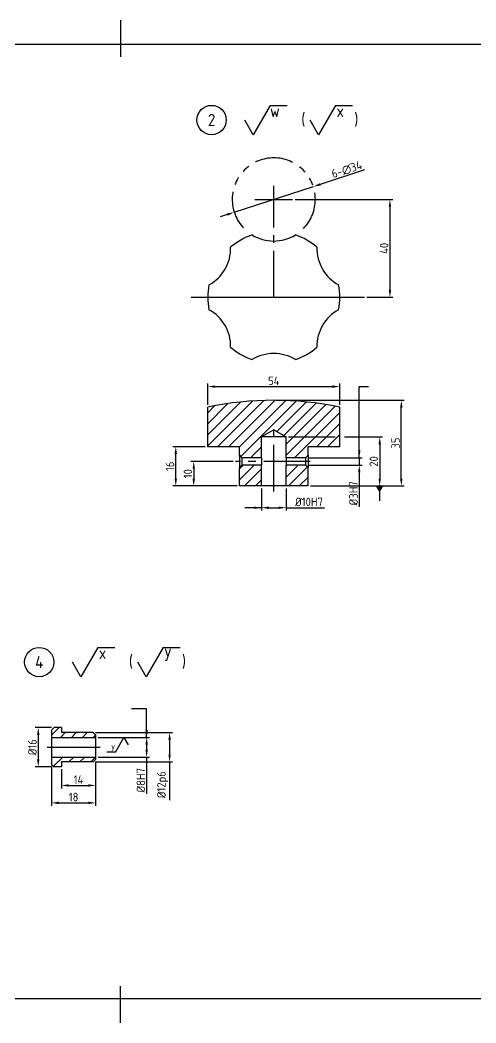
# Model space of a CAD drawing. Header units: millimetres. Extents: x -5 to 1921, y -15 to 440.
# Drawn here: x 250.5 to 436.9, y -2 to 408 of the extents above; entities that cross this region are included whole.
import ezdxf

# ---------------------------------------------------------------- set-up
doc = ezdxf.new("R2010")
doc.units = ezdxf.units.MM
doc.linetypes.add('CENTER2', pattern=[28.575, 19.05, -3.175, 3.175, -3.175])
doc.linetypes.add('PHANTOM2', pattern=[31.75, 15.875, -3.175, 3.175, -3.175, 3.175, -3.175])
for name, color, linetype in [('가는실선', 7, 'Continuous'), ('가상선', 6, 'PHANTOM2'), ('문자', 2, 'Continuous'), ('외형선', 3, 'Continuous'), ('윤곽선', 4, 'Continuous'), ('중심선', 7, 'CENTER2')]:
    doc.layers.add(name, color=color, linetype=linetype)
doc.styles.get("Standard").update_dxf_attribs({"font": 'isocp.shx', "bigfont": 'whgtxt.shx'})
doc.dimstyles.new('ISO-25', dxfattribs={"dimtxt": 3.5, "dimasz": 3, "dimexe": 1.2, "dimexo": 1, "dimtad": 1, "dimdsep": 46, "dimtxsty": 'Standard', "dimcen": 0, "dimclrt": 2, "dimazin": 2, "dimtfac": 1, "dimtmove": 0, "dimatfit": 3, "dimfxl": 1, "dimarcsym": 0})

# ---------------------------------------------------------------- blocks, each defined once
blk = doc.blocks.new('*D254')
at = {"color": 0, "lineweight": -2, "transparency": 16777216}
for p, q in [((263.41, 118.71), (256.75, 118.71)), ((257.95, 115.71), (257.95, 105.71)), ((263.41, 102.71), (256.75, 102.71))]:
    blk.add_line(p, q, dxfattribs=at)
at = {"color": 0, "transparency": 16777216}
for points in [[(257.45, 115.71), (258.45, 115.71), (257.95, 118.71)], [(257.45, 105.71), (258.45, 105.71), (257.95, 102.71)]]:
    blk.add_solid(points, dxfattribs=at)
at = {"layer": 'Defpoints', "color": 0, "transparency": 16777216}
for p in [(264.41, 118.71), (257.95, 102.71), (264.41, 102.71)]:
    blk.add_point(p, dxfattribs=at)
at = {"color": 2, "transparency": 16777216, "insert": (255.57, 110.71), "char_height": 3.5, "attachment_point": 5, "rotation": 90}
blk.add_mtext('%%C16', dxfattribs=at)
blk = doc.blocks.new('*D255')
at = {"color": 0, "lineweight": -2, "transparency": 16777216}
for p, q in [((281.41, 116.71), (312.86, 116.71)), ((311.66, 113.71), (311.66, 107.71)), ((281.41, 104.71), (312.86, 104.71)), ((311.66, 104.71), (311.66, 89.09))]:
    blk.add_line(p, q, dxfattribs=at)
at = {"color": 0, "transparency": 16777216}
for points in [[(311.16, 113.71), (312.16, 113.71), (311.66, 116.71)], [(311.16, 107.71), (312.16, 107.71), (311.66, 104.71)]]:
    blk.add_solid(points, dxfattribs=at)
at = {"layer": 'Defpoints', "color": 0, "transparency": 16777216}
for p in [(280.41, 116.71), (280.41, 104.71), (311.66, 104.71)]:
    blk.add_point(p, dxfattribs=at)
at = {"color": 2, "transparency": 16777216, "insert": (308.84, 95.4), "char_height": 3.5, "attachment_point": 5, "rotation": 90}
blk.add_mtext('%%C12p6', dxfattribs=at)
blk = doc.blocks.new('*D256')
at = {"color": 0, "lineweight": -2, "transparency": 16777216}
for p, q in [((282.41, 114.71), (303.48, 114.71)), ((302.28, 111.71), (302.28, 109.71)), ((282.41, 106.71), (303.48, 106.71)), ((302.28, 106.71), (302.28, 91.68))]:
    blk.add_line(p, q, dxfattribs=at)
at = {"color": 0, "transparency": 16777216}
for points in [[(301.78, 111.71), (302.78, 111.71), (302.28, 114.71)], [(301.78, 109.71), (302.78, 109.71), (302.28, 106.71)]]:
    blk.add_solid(points, dxfattribs=at)
at = {"layer": 'Defpoints', "color": 0, "transparency": 16777216}
for p in [(281.41, 114.71), (281.41, 106.71), (302.28, 106.71)]:
    blk.add_point(p, dxfattribs=at)
at = {"color": 2, "transparency": 16777216, "insert": (299.91, 97.21), "char_height": 3.5, "attachment_point": 5, "rotation": 90}
blk.add_mtext('%%C8H7', dxfattribs=at)
blk = doc.blocks.new('*D252')
at = {"color": 0, "lineweight": -2, "transparency": 16777216}
for p, q in [((263.41, 102.71), (263.41, 86.76)), ((281.41, 104.71), (281.41, 86.76)), ((266.41, 87.96), (278.41, 87.96))]:
    blk.add_line(p, q, dxfattribs=at)
at = {"color": 0, "transparency": 16777216}
for points in [[(266.41, 88.46), (266.41, 87.46), (263.41, 87.96)], [(278.41, 88.46), (278.41, 87.46), (281.41, 87.96)]]:
    blk.add_solid(points, dxfattribs=at)
at = {"layer": 'Defpoints', "color": 0, "transparency": 16777216}
for p in [(263.41, 103.71), (281.41, 105.71), (281.41, 87.96)]:
    blk.add_point(p, dxfattribs=at)
at = {"color": 2, "transparency": 16777216, "insert": (272.41, 90.33), "char_height": 3.5, "attachment_point": 5}
blk.add_mtext('18', dxfattribs=at)
blk = doc.blocks.new('*D253')
at = {"color": 0, "lineweight": -2, "transparency": 16777216}
for p, q in [((281.41, 104.71), (281.41, 93.88)), ((267.41, 101.71), (267.41, 93.88)), ((270.41, 95.08), (278.41, 95.08))]:
    blk.add_line(p, q, dxfattribs=at)
at = {"color": 0, "transparency": 16777216}
for points in [[(270.41, 95.58), (270.41, 94.58), (267.41, 95.08)], [(278.41, 95.58), (278.41, 94.58), (281.41, 95.08)]]:
    blk.add_solid(points, dxfattribs=at)
at = {"layer": 'Defpoints', "color": 0, "transparency": 16777216}
for p in [(267.41, 102.71), (281.41, 105.71), (281.41, 95.08)]:
    blk.add_point(p, dxfattribs=at)
at = {"color": 2, "transparency": 16777216, "insert": (274.41, 97.46), "char_height": 3.5, "attachment_point": 5}
blk.add_mtext('14', dxfattribs=at)
blk = doc.blocks.new('*D296')
at = {"color": 0, "lineweight": -2, "transparency": 16777216}
for p, q in [((391.37, 346.7), (373.29, 340.83)), ((338.1, 329.4), (370.44, 339.9)), ((335.25, 328.48), (332.39, 327.55))]:
    blk.add_line(p, q, dxfattribs=at)
at = {"color": 0, "transparency": 16777216}
for points in [[(373.14, 341.31), (373.44, 340.36), (370.44, 339.9)], [(335.09, 328.95), (335.4, 328), (338.1, 329.4)]]:
    blk.add_solid(points, dxfattribs=at)
at = {"layer": 'Defpoints', "color": 0, "transparency": 16777216}
for p in [(370.44, 339.9), (338.1, 329.4)]:
    blk.add_point(p, dxfattribs=at)
at = {"color": 2, "transparency": 16777216, "insert": (384.12, 346.85), "char_height": 3.5, "attachment_point": 5, "rotation": 17.9907}
blk.add_mtext('6-∅34', dxfattribs=at)
blk = doc.blocks.new('*D297')
at = {"color": 0, "lineweight": -2, "transparency": 16777216}
for p, q in [((327.27, 250.71), (327.27, 259.34)), ((381.27, 250.71), (381.27, 259.34)), ((330.27, 258.14), (378.27, 258.14))]:
    blk.add_line(p, q, dxfattribs=at)
at = {"color": 0, "transparency": 16777216}
for points in [[(330.27, 258.64), (330.27, 257.64), (327.27, 258.14)], [(378.27, 258.64), (378.27, 257.64), (381.27, 258.14)]]:
    blk.add_solid(points, dxfattribs=at)
at = {"layer": 'Defpoints', "color": 0, "transparency": 16777216}
for p in [(381.27, 258.14), (327.27, 249.71), (381.27, 249.71)]:
    blk.add_point(p, dxfattribs=at)
at = {"color": 2, "transparency": 16777216, "insert": (354.27, 260.51), "char_height": 3.5, "attachment_point": 5}
blk.add_mtext('54', dxfattribs=at)
blk = doc.blocks.new('*D298')
at = {"color": 0, "lineweight": -2, "transparency": 16777216}
for p, q in [((349.27, 216.54), (349.27, 207.42)), ((359.27, 216.54), (359.27, 207.42)), ((352.27, 208.62), (356.27, 208.62)), ((359.27, 208.62), (375.07, 208.62))]:
    blk.add_line(p, q, dxfattribs=at)
at = {"color": 0, "transparency": 16777216}
for points in [[(352.27, 209.12), (352.27, 208.12), (349.27, 208.62)], [(356.27, 209.12), (356.27, 208.12), (359.27, 208.62)]]:
    blk.add_solid(points, dxfattribs=at)
at = {"layer": 'Defpoints', "color": 0, "transparency": 16777216}
for p in [(349.27, 217.54), (359.27, 217.54), (359.27, 208.62)]:
    blk.add_point(p, dxfattribs=at)
at = {"color": 2, "transparency": 16777216, "insert": (368.67, 210.99), "char_height": 3.5, "attachment_point": 5}
blk.add_mtext('%%C10H7', dxfattribs=at)
blk = doc.blocks.new('*D299')
at = {"color": 0, "lineweight": -2, "transparency": 16777216}
for p, q in [((355.27, 252.54), (407.62, 252.54)), ((406.42, 220.54), (406.42, 249.54)), ((398.58, 217.54), (407.62, 217.54))]:
    blk.add_line(p, q, dxfattribs=at)
at = {"color": 0, "transparency": 16777216}
for points in [[(405.92, 249.54), (406.92, 249.54), (406.42, 252.54)], [(405.92, 220.54), (406.92, 220.54), (406.42, 217.54)]]:
    blk.add_solid(points, dxfattribs=at)
at = {"layer": 'Defpoints', "color": 0, "transparency": 16777216}
for p in [(354.27, 252.54), (406.42, 252.54), (397.58, 217.54)]:
    blk.add_point(p, dxfattribs=at)
at = {"color": 2, "transparency": 16777216, "insert": (404.05, 235.04), "char_height": 3.5, "attachment_point": 5, "rotation": 90}
blk.add_mtext('35', dxfattribs=at)
blk = doc.blocks.new('*D300')
at = {"color": 0, "lineweight": -2, "transparency": 16777216}
for p, q in [((360.27, 237.54), (379.39, 237.54)), ((383.14, 237.54), (398.78, 237.54)), ((397.58, 234.54), (397.58, 220.54)), ((369.27, 217.54), (398.78, 217.54))]:
    blk.add_line(p, q, dxfattribs=at)
at = {"color": 0, "transparency": 16777216}
for points in [[(397.08, 234.54), (398.08, 234.54), (397.58, 237.54)], [(397.08, 220.54), (398.08, 220.54), (397.58, 217.54)]]:
    blk.add_solid(points, dxfattribs=at)
at = {"layer": 'Defpoints', "color": 0, "transparency": 16777216}
for p in [(359.27, 237.54), (368.27, 217.54), (397.58, 217.54)]:
    blk.add_point(p, dxfattribs=at)
at = {"color": 2, "transparency": 16777216, "insert": (395.2, 227.54), "char_height": 3.5, "attachment_point": 5, "rotation": 90}
blk.add_mtext('20', dxfattribs=at)
blk = doc.blocks.new('*D301')
at = {"color": 0, "lineweight": -2, "transparency": 16777216}
for p, q in [((337.64, 227.54), (320.33, 227.54)), ((321.53, 224.54), (321.53, 220.54)), ((339.27, 217.54), (320.33, 217.54))]:
    blk.add_line(p, q, dxfattribs=at)
at = {"color": 0, "transparency": 16777216}
for points in [[(321.03, 224.54), (322.03, 224.54), (321.53, 227.54)], [(321.03, 220.54), (322.03, 220.54), (321.53, 217.54)]]:
    blk.add_solid(points, dxfattribs=at)
at = {"layer": 'Defpoints', "color": 0, "transparency": 16777216}
for p in [(338.64, 227.54), (321.53, 217.54), (340.27, 217.54)]:
    blk.add_point(p, dxfattribs=at)
at = {"color": 2, "transparency": 16777216, "insert": (319.16, 222.54), "char_height": 3.5, "attachment_point": 5, "rotation": 90}
blk.add_mtext('10', dxfattribs=at)
blk = doc.blocks.new('*D302')
at = {"color": 0, "lineweight": -2, "transparency": 16777216}
for p, q in [((326.27, 233.54), (312.99, 233.54)), ((314.19, 220.54), (314.19, 230.54)), ((320.53, 217.54), (312.99, 217.54))]:
    blk.add_line(p, q, dxfattribs=at)
at = {"color": 0, "transparency": 16777216}
for points in [[(313.69, 230.54), (314.69, 230.54), (314.19, 233.54)], [(313.69, 220.54), (314.69, 220.54), (314.19, 217.54)]]:
    blk.add_solid(points, dxfattribs=at)
at = {"layer": 'Defpoints', "color": 0, "transparency": 16777216}
for p in [(314.19, 233.54), (327.27, 233.54), (321.53, 217.54)]:
    blk.add_point(p, dxfattribs=at)
at = {"color": 2, "transparency": 16777216, "insert": (311.82, 225.54), "char_height": 3.5, "attachment_point": 5, "rotation": 90}
blk.add_mtext('16', dxfattribs=at)
blk = doc.blocks.new('*D303')
at = {"color": 0, "lineweight": -2, "transparency": 16777216}
for p, q in [((362.98, 334.65), (402.96, 334.65)), ((401.76, 331.65), (401.76, 297.65)), ((392.36, 294.65), (402.96, 294.65))]:
    blk.add_line(p, q, dxfattribs=at)
at = {"color": 0, "transparency": 16777216}
for points in [[(401.26, 331.65), (402.26, 331.65), (401.76, 334.65)], [(401.26, 297.65), (402.26, 297.65), (401.76, 294.65)]]:
    blk.add_solid(points, dxfattribs=at)
at = {"layer": 'Defpoints', "color": 0, "transparency": 16777216}
for p in [(361.98, 334.65), (391.36, 294.65), (401.76, 294.65)]:
    blk.add_point(p, dxfattribs=at)
at = {"color": 2, "transparency": 16777216, "insert": (399.39, 314.65), "char_height": 3.5, "attachment_point": 5, "rotation": 90}
blk.add_mtext('40', dxfattribs=at)

msp = doc.modelspace()

# ---------------------------------------------------------------- hatches: boundary and pattern name
at = {"layer": '가는실선'}
h = msp.add_hatch(dxfattribs=at)
h.set_pattern_fill('ANSI31', color=256)
h.set_pattern_definition([(45, (-749.5635, -88.5044), (-2.245064, 2.245064), [])])
h.paths.add_polyline_path([(327.268, 249.708), (327.268, 233.543), (340.268, 233.543), (340.268, 230.043), (341.268, 229.043), (349.268, 229.043), (349.268, 237.543), (354.268, 240.43), (359.268, 237.543), (359.268, 229.043), (367.268, 229.043), (368.268, 230.043), (368.268, 233.543), (381.268, 233.543), (381.268, 249.708, 0.1049909)])
h.paths.add_polyline_path([(341.268, 226.043), (340.268, 225.043), (340.268, 217.543), (349.268, 217.543), (349.268, 226.043)])
h.paths.add_polyline_path([(359.268, 226.043), (359.268, 217.543), (368.268, 217.543), (368.268, 225.043), (367.268, 226.043)])
h = msp.add_hatch(dxfattribs=at)
h.set_pattern_fill('ANSI31', color=256)
h.set_pattern_definition([(45, (-647.4118, 8.524), (-2.245064, 2.245064), [])])
h.paths.add_polyline_path([(281.408, 114.712), (281.408, 115.712), (280.408, 116.712), (267.408, 116.712), (267.408, 118.712), (264.408, 118.712), (263.408, 117.712), (263.408, 114.712)])
h.paths.add_polyline_path([(280.408, 104.712), (281.408, 105.712), (281.408, 106.712), (263.408, 106.712), (263.408, 103.712), (264.408, 102.712), (267.408, 102.712), (267.408, 104.712)])

# ---------------------------------------------------------------- linework, layer by layer
for p, q in [((320.51, 294.654), (391.359, 294.654)), ((368.268, 229.043), (390.422, 229.043)), ((368.268, 226.043), (390.422, 226.043)), ((389.222, 229.043), (389.222, 226.043)), ((389.222, 223.043), (389.222, 208.993))]:
    msp.add_line(p, q)
msp.add_solid([(388.722, 223.043), (389.722, 223.043), (389.222, 226.043)])
for p, q in [((261.608, 110.712), (283.208, 110.712)), ((289.48, 108.712), (292.944, 114.712)), ((292.944, 114.712), (294.676, 111.712)), ((289.48, 108.712), (286.016, 108.712))]:
    msp.add_line(p, q, dxfattribs=at)
at = {"layer": '가상선'}
msp.add_arc((354.268, 334.654), 17, 315.64922, 224.02027, dxfattribs=at)
at = {"layer": '문자'}
for centre in [(328.846, 367.121), (258.366, 145.529)]:
    msp.add_circle(centre, 6, dxfattribs=at)
at = {"layer": '외형선'}
for p, q in [((291.584, 407.99), (291.584, 392.99)), ((291.584, 407.99), (291.584, 392.99)), ((352.782, 373.121), (345.854, 361.121)), ((352.782, 373.121), (359.711, 373.121)), ((379.518, 373.121), (372.59, 361.121)), ((379.518, 373.121), (386.447, 373.121)), ((345.854, 361.121), (342.39, 367.121)), ((372.59, 361.121), (369.126, 367.121)), ((327.268, 233.543), (327.268, 249.708)), ((381.268, 233.543), (381.268, 249.708)), ((354.268, 240.43), (349.268, 237.543)), ((354.268, 240.43), (359.268, 237.543)), ((349.268, 229.043), (349.268, 237.543)), ((359.268, 237.543), (349.268, 237.543)), ((359.268, 229.043), (359.268, 237.543)), ((340.268, 233.543), (327.268, 233.543)), ((340.268, 230.043), (340.268, 233.543)), ((340.268, 230.043), (341.268, 229.043)), ((340.268, 230.043), (340.268, 225.043)), ((368.268, 230.043), (367.268, 229.043)), ((368.268, 230.043), (368.268, 233.543)), ((381.268, 233.543), (368.268, 233.543)), ((368.268, 230.043), (368.268, 225.043)), ((340.268, 225.043), (341.268, 226.043)), ((349.268, 229.043), (341.268, 229.043)), ((341.268, 229.043), (341.268, 226.043)), ((349.268, 226.043), (341.268, 226.043)), ((349.268, 229.043), (349.268, 226.043)), ((349.268, 217.543), (349.268, 226.043)), ((367.268, 229.043), (359.268, 229.043)), ((359.268, 229.043), (359.268, 226.043)), ((359.268, 217.543), (359.268, 226.043)), ((367.268, 226.043), (359.268, 226.043)), ((367.268, 229.043), (367.268, 226.043)), ((368.268, 225.043), (367.268, 226.043)), ((340.268, 217.543), (340.268, 225.043)), ((368.268, 217.543), (368.268, 225.043)), ((349.268, 217.543), (340.268, 217.543)), ((359.268, 217.543), (349.268, 217.543)), ((368.268, 217.543), (359.268, 217.543)), ((282.303, 151.529), (275.374, 139.529)), ((282.303, 151.529), (289.231, 151.529)), ((309.038, 151.529), (302.11, 139.529)), ((309.038, 151.529), (315.967, 151.529)), ((275.374, 139.529), (271.91, 145.529)), ((302.11, 139.529), (298.646, 145.529)), ((263.408, 117.712), (264.408, 118.712)), ((263.408, 117.712), (263.408, 114.712)), ((267.408, 118.712), (264.408, 118.712)), ((267.408, 118.712), (267.408, 116.712)), ((280.408, 116.712), (267.408, 116.712)), ((281.408, 115.712), (280.408, 116.712)), ((281.408, 115.712), (281.408, 114.712)), ((263.408, 114.712), (263.408, 110.712)), ((263.408, 114.712), (281.408, 114.712)), ((263.408, 110.712), (263.408, 106.712)), ((281.408, 114.712), (281.408, 110.712)), ((281.408, 110.712), (281.408, 106.712)), ((263.408, 106.712), (281.408, 106.712)), ((263.408, 106.712), (263.408, 103.712)), ((281.408, 106.712), (281.408, 105.712)), ((263.408, 103.712), (264.408, 102.712)), ((267.408, 102.712), (264.408, 102.712)), ((280.408, 104.712), (267.408, 104.712)), ((267.408, 104.712), (267.408, 102.712)), ((281.408, 105.712), (280.408, 104.712)), ((291.584, -2.01), (291.584, 12.99)), ((291.584, -2.01), (291.584, 12.99))]:
    msp.add_line(p, q, dxfattribs=at)
for centre, radius, start, end in [((354.268, 294.654), 27, 109.18813, 130.81186), ((354.268, 334.654), 17, 238.53305, 301.46698), ((354.268, 294.654), 27, 49.18814, 70.81186), ((319.627, 314.654), 17, 298.53302, 1.46697), ((388.909, 314.654), 17, 178.53303, 241.46694), ((354.268, 294.654), 27, 169.18813, 190.81187), ((354.268, 294.654), 27, 349.18814, 10.81186), ((319.627, 274.654), 17, 358.53306, 61.46698), ((388.909, 274.654), 17, 118.53304, 181.46697), ((354.268, 294.654), 27, 229.18814, 250.81187), ((354.268, 254.654), 17, 58.53303, 121.46696), ((354.268, 294.654), 27, 289.18812, 310.81186), ((354.268, 122.543), 130, 78.01285, 101.98715)]:
    msp.add_arc(centre, radius, start, end, dxfattribs=at)
at = {"layer": '윤곽선'}
msp.add_lwpolyline([(4.584, 7.99), (578.584, 7.99), (578.584, 397.99), (4.584, 397.99)], close=True, dxfattribs=at)
msp.add_lwpolyline([(4.584, 7.99), (578.584, 7.99), (578.584, 397.99), (4.584, 397.99)], close=True, dxfattribs=at)
at = {"layer": '중심선'}
for p, q in [((354.268, 294.654), (354.268, 340.228)), ((346.556, 334.654), (361.979, 334.654)), ((354.268, 215.254), (354.268, 242.719)), ((369.182, 227.543), (338.644, 227.543))]:
    msp.add_line(p, q, dxfattribs=at)

# ---------------------------------------------------------------- texts
at = {"color": 2, "insert": (386.847, 214.518), "char_height": 3.5, "attachment_point": 5, "rotation": 90}
msp.add_mtext('%%C3H7', dxfattribs=at)
at = {"layer": '가는실선', "insert": (288.561, 110.727), "char_height": 2.5, "attachment_point": 5}
msp.add_mtext_dynamic_manual_height_columns('y', width=5.13138, gutter_width=12.5, heights=[0], dxfattribs=at)
at = {"layer": '외형선', "char_height": 5}
for s, width, insert, attachment_point in [('2', 10.26275, (328.846, 367.121), 5), ('w', 10.26275, (354.724, 370.851), 5), ('(       )', 76.99624, (365.498, 367.121), 4), ('x', 10.26275, (381.46, 370.851), 5), ('4', 10.26275, (258.366, 145.529), 5), ('x', 10.26275, (284.244, 149.259), 5), ('(       )', 76.99624, (295.018, 145.529), 4), ('y', 10.26275, (310.98, 149.259), 5)]:
    msp.add_mtext_dynamic_manual_height_columns(s, width=width, gutter_width=25, heights=[0], dxfattribs=dict(at, insert=insert, attachment_point=attachment_point))

# ---------------------------------------------------------------- dimensions: what is measured, and where the dimension line sits
dim = msp.add_diameter_dim_2p(p1=(338.099, 329.403), p2=(370.436, 339.905), text='6-<>', dimstyle='ISO-25')
dim.commit()
dim.dimension.update_dxf_attribs({"geometry": '*D296', "text_midpoint": (384.853, 344.586), "dimtype": 163})
for base, p1, p2, picture, middle in [((401.762, 294.654), (361.979, 334.654), (391.359, 294.654), '*D303', (399.387, 314.654)), ((397.579, 217.543), (359.268, 237.543), (368.268, 217.543), '*D300', (395.203, 227.543)), ((314.191, 233.543), (321.534, 217.543), (327.268, 233.543), '*D302', (311.816, 225.543)), ((321.534, 217.543), (338.644, 227.543), (340.268, 217.543), '*D301', (319.159, 222.543))]:
    dim = msp.add_linear_dim(base=base, p1=p1, p2=p2, angle=90, dimstyle='ISO-25')
    dim.commit()
    dim.dimension.update_dxf_attribs({"geometry": picture, "text_midpoint": middle})
dim = msp.add_linear_dim(base=(381.268, 258.136), p1=(327.268, 249.708), p2=(381.268, 249.708), dimstyle='ISO-25')
dim.commit()
dim.dimension.update_dxf_attribs({"geometry": '*D297', "text_midpoint": (354.268, 258.136), "dimtype": 160})
dim = msp.add_linear_dim(base=(406.421, 252.543), p1=(397.579, 217.543), p2=(354.268, 252.543), angle=90, dimstyle='ISO-25')
dim.commit()
dim.dimension.update_dxf_attribs({"geometry": '*D299', "text_midpoint": (406.421, 235.043), "dimtype": 160})
dim = msp.add_linear_dim(base=(359.268, 208.616), p1=(349.268, 217.543), p2=(359.268, 217.543), text='%%C<>H7', dimstyle='ISO-25')
dim.commit()
dim.dimension.update_dxf_attribs({"geometry": '*D298', "text_midpoint": (368.668, 210.991)})
dim = msp.add_linear_dim(base=(257.947, 102.712), p1=(264.408, 118.712), p2=(264.408, 102.712), angle=90, text='%%C<>', dimstyle='ISO-25')
dim.commit()
dim.dimension.update_dxf_attribs({"geometry": '*D254', "text_midpoint": (255.572, 110.712)})
for base, p1, p2, text, picture, middle in [((311.657, 104.712), (280.408, 116.712), (280.408, 104.712), '%%C<>p6', '*D255', (311.657, 95.4)), ((302.28, 106.712), (281.408, 114.712), (281.408, 106.712), '%%C<>H7', '*D256', (302.28, 97.208))]:
    dim = msp.add_linear_dim(base=base, p1=p1, p2=p2, angle=90, text=text, dimstyle='ISO-25')
    dim.commit()
    dim.dimension.update_dxf_attribs({"geometry": picture, "text_midpoint": middle, "dimtype": 160})
for base, p1, picture, middle in [((281.408, 87.958), (263.408, 103.712), '*D252', (272.408, 90.333)), ((281.408, 95.082), (267.408, 102.712), '*D253', (274.408, 97.457))]:
    dim = msp.add_linear_dim(base=base, p1=p1, p2=(281.408, 105.712), dimstyle='ISO-25')
    dim.commit()
    dim.dimension.update_dxf_attribs({"geometry": picture, "text_midpoint": middle})

# ---------------------------------------------------------------- leaders
for points, override in [([(389.222, 229.043), (389.222, 258.173), (392.988, 258.173)], {"dimgap": 0.625, "dimtad": 0}), ([(397.506, 217.787), (397.506, 211.436)], {"dimgap": 0.625, "dimtad": 0, "dimldrblk": 'DatumFilled'}), ([(349.268, 208.616), (342.371, 208.616)], {"dimgap": 0.625, "dimtad": 0}), ([(302.28, 114.712), (302.28, 126.388), (296.113, 126.388)], {"dimgap": 0.625, "dimtad": 0})]:
    msp.add_leader(points, dimstyle='ISO-25', override=override)

doc.saveas('drawing.dxf')
